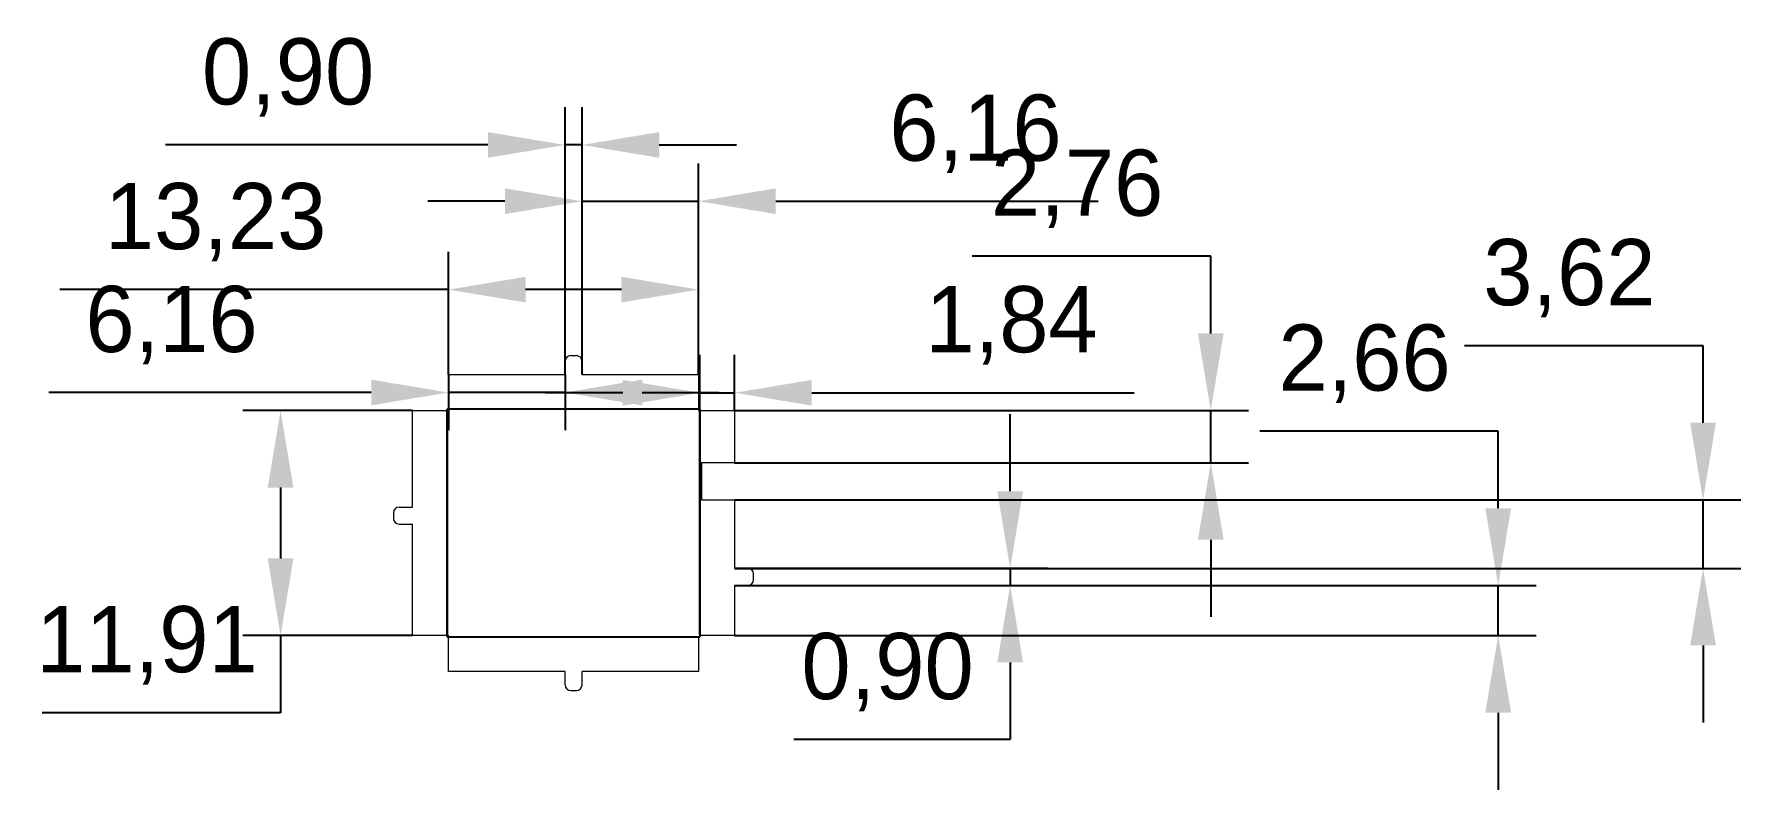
# Model space of a CAD drawing. Header units: millimetres. Extents: x 58.8 to 149, y -14.1 to 25.9.
import ezdxf

# ---------------------------------------------------------------- set-up
doc = ezdxf.new("R2010")
doc.units = ezdxf.units.MM
doc.header["$PDSIZE"] = -1
doc.linetypes.add('CENTERX2', pattern=[20.32, 12.7, -2.54, 2.54, -2.54])
doc.dimstyles.new('ISO-25', dxfattribs={"dimtxt": 2.5, "dimasz": 2.5, "dimexe": 1.25, "dimexo": 0.625, "dimtad": 1, "dimtxsty": 'Standard', "dimcen": 2.5, "dimadec": 0, "dimazin": 0, "dimtfac": 1, "dimtmove": 0, "dimatfit": 3, "dimfxl": 1, "dimarcsym": 0})

# ---------------------------------------------------------------- blocks, each defined once
blk = doc.blocks.new('*D4')
at = {"color": 0, "lineweight": -2}
for p, q in [((80.703, 7.86), (80.703, 14.348)), ((93.928, 7.86), (93.928, 14.348)), ((80.703, 12.348), (60.158, 12.348)), ((89.848, 12.348), (84.783, 12.348))]:
    blk.add_line(p, q, dxfattribs=at)
at = {"color": 0}
for points in [[(84.783, 13.028), (84.783, 11.668), (80.703, 12.348)], [(89.848, 11.668), (89.848, 13.028), (93.928, 12.348)]]:
    blk.add_solid(points, dxfattribs=at)
at = {"layer": 'Defpoints', "color": 0}
for p in [(80.703, 12.348), (80.703, 7.86), (93.928, 7.86)]:
    blk.add_point(p, dxfattribs=at)
at = {"color": 0, "insert": (68.39, 15.913), "char_height": 3.5, "attachment_point": 5}
blk.add_mtext('13,23', dxfattribs=at)
blk = doc.blocks.new('*D5')
at = {"color": 0, "lineweight": -2}
for p, q in [((78.796, 5.953), (69.824, 5.953)), ((71.824, 1.873), (71.824, -1.873)), ((78.796, -5.953), (69.824, -5.953)), ((71.824, -5.953), (71.824, -10.033)), ((71.824, -10.033), (59.216, -10.033))]:
    blk.add_line(p, q, dxfattribs=at)
at = {"color": 0}
for points in [[(72.504, 1.873), (71.144, 1.873), (71.824, 5.953)], [(71.144, -1.873), (72.504, -1.873), (71.824, -5.953)]]:
    blk.add_solid(points, dxfattribs=at)
at = {"layer": 'Defpoints', "color": 0}
for p in [(78.796, 5.953), (71.824, -5.953), (78.796, -5.953)]:
    blk.add_point(p, dxfattribs=at)
at = {"color": 0, "insert": (64.758, -6.467), "char_height": 3.5, "attachment_point": 5}
blk.add_mtext('11,91', dxfattribs=at)
blk = doc.blocks.new('*D6')
at = {"color": 0, "lineweight": -2}
for p, q in [((93.999, 5.953), (93.999, 8.892)), ((95.835, 5.953), (95.835, 8.892)), ((89.919, 6.892), (85.839, 6.892)), ((93.999, 6.892), (95.835, 6.892)), ((99.915, 6.892), (116.959, 6.892))]:
    blk.add_line(p, q, dxfattribs=at)
at = {"color": 0}
for points in [[(89.919, 6.212), (89.919, 7.572), (93.999, 6.892)], [(99.915, 7.572), (99.915, 6.212), (95.835, 6.892)]]:
    blk.add_solid(points, dxfattribs=at)
at = {"layer": 'Defpoints', "color": 0}
for p in [(95.835, 6.892), (93.999, 5.953), (95.835, 5.953)]:
    blk.add_point(p, dxfattribs=at)
at = {"color": 0, "insert": (110.477, 10.458), "char_height": 3.5, "attachment_point": 5}
blk.add_mtext('1,84', dxfattribs=at)
blk = doc.blocks.new('*D9')
at = {"color": 0, "lineweight": -2}
for p, q in [((80.703, 7.86), (80.703, 4.906)), ((86.865, 7.86), (86.865, 4.906)), ((76.623, 6.906), (59.578, 6.906)), ((86.865, 6.906), (80.703, 6.906)), ((90.945, 6.906), (95.025, 6.906))]:
    blk.add_line(p, q, dxfattribs=at)
at = {"color": 0}
for points in [[(76.623, 6.226), (76.623, 7.586), (80.703, 6.906)], [(90.945, 7.586), (90.945, 6.226), (86.865, 6.906)]]:
    blk.add_solid(points, dxfattribs=at)
at = {"layer": 'Defpoints', "color": 0}
for p in [(80.703, 7.86), (86.865, 7.86), (80.703, 6.906)]:
    blk.add_point(p, dxfattribs=at)
at = {"color": 0, "insert": (66.06, 10.472), "char_height": 3.5, "attachment_point": 5}
blk.add_mtext('6,16', dxfattribs=at)
blk = doc.blocks.new('*D10')
at = {"color": 0, "lineweight": -2}
for p, q in [((87.765, 7.86), (87.765, 19.025)), ((93.928, 7.86), (93.928, 19.025)), ((83.685, 17.025), (79.605, 17.025)), ((87.765, 17.025), (93.928, 17.025)), ((98.008, 17.025), (115.053, 17.025))]:
    blk.add_line(p, q, dxfattribs=at)
at = {"color": 0}
for points in [[(83.685, 16.345), (83.685, 17.705), (87.765, 17.025)], [(98.008, 17.705), (98.008, 16.345), (93.928, 17.025)]]:
    blk.add_solid(points, dxfattribs=at)
at = {"layer": 'Defpoints', "color": 0}
for p in [(93.928, 17.025), (87.765, 7.86), (93.928, 7.86)]:
    blk.add_point(p, dxfattribs=at)
at = {"color": 0, "insert": (108.57, 20.591), "char_height": 3.5, "attachment_point": 5}
blk.add_mtext('6,16', dxfattribs=at)
blk = doc.blocks.new('*D11')
at = {"color": 0, "lineweight": -2}
for p, q in [((86.865, 7.86), (86.865, 22)), ((87.765, 7.86), (87.765, 22)), ((82.785, 20), (65.741, 20)), ((87.765, 20), (86.865, 20)), ((91.845, 20), (95.925, 20))]:
    blk.add_line(p, q, dxfattribs=at)
at = {"color": 0}
for points in [[(82.785, 19.32), (82.785, 20.68), (86.865, 20)], [(91.845, 20.68), (91.845, 19.32), (87.765, 20)]]:
    blk.add_solid(points, dxfattribs=at)
at = {"layer": 'Defpoints', "color": 0}
for p in [(86.865, 20), (86.865, 7.86), (87.765, 7.86)]:
    blk.add_point(p, dxfattribs=at)
at = {"color": 0, "insert": (72.223, 23.566), "char_height": 3.5, "attachment_point": 5}
blk.add_mtext('0,90', dxfattribs=at)
blk = doc.blocks.new('*D12')
at = {"color": 0, "lineweight": -2}
for p, q in [((136.209, 4.865), (123.601, 4.865)), ((136.209, 0.785), (136.209, 4.865)), ((95.835, -3.295), (138.209, -3.295)), ((136.209, -5.953), (136.209, -3.295)), ((95.835, -5.953), (138.209, -5.953)), ((136.209, -10.033), (136.209, -14.113))]:
    blk.add_line(p, q, dxfattribs=at)
at = {"color": 0}
for points in [[(135.529, 0.785), (136.889, 0.785), (136.209, -3.295)], [(136.889, -10.033), (135.529, -10.033), (136.209, -5.953)]]:
    blk.add_solid(points, dxfattribs=at)
at = {"layer": 'Defpoints', "color": 0}
for p in [(95.835, -3.295), (136.209, -3.295), (95.835, -5.953)]:
    blk.add_point(p, dxfattribs=at)
at = {"color": 0, "insert": (129.143, 8.431), "char_height": 3.5, "attachment_point": 5}
blk.add_mtext('2,66', dxfattribs=at)
blk = doc.blocks.new('*D13')
at = {"color": 0, "lineweight": -2}
for p, q in [((147.041, 9.383), (134.433, 9.383)), ((147.041, 5.303), (147.041, 9.383)), ((95.835, 1.223), (149.041, 1.223)), ((147.041, -2.395), (147.041, 1.223)), ((95.835, -2.395), (149.041, -2.395)), ((147.041, -6.475), (147.041, -10.555))]:
    blk.add_line(p, q, dxfattribs=at)
at = {"color": 0}
for points in [[(146.361, 5.303), (147.721, 5.303), (147.041, 1.223)], [(147.721, -6.475), (146.361, -6.475), (147.041, -2.395)]]:
    blk.add_solid(points, dxfattribs=at)
at = {"layer": 'Defpoints', "color": 0}
for p in [(95.835, 1.223), (147.041, 1.223), (95.835, -2.395)]:
    blk.add_point(p, dxfattribs=at)
at = {"color": 0, "insert": (139.975, 12.949), "char_height": 3.5, "attachment_point": 5}
blk.add_mtext('3,62', dxfattribs=at)
blk = doc.blocks.new('*D14')
at = {"color": 0, "lineweight": -2}
for p, q in [((110.404, 1.685), (110.404, 5.766)), ((95.835, -2.394), (112.404, -2.394)), ((110.404, -2.394), (110.404, -3.295)), ((95.835, -3.295), (112.404, -3.295)), ((110.404, -7.374), (110.404, -11.454)), ((110.404, -11.454), (98.963, -11.454))]:
    blk.add_line(p, q, dxfattribs=at)
at = {"color": 0}
for points in [[(109.724, 1.685), (111.084, 1.685), (110.404, -2.394)], [(111.084, -7.374), (109.724, -7.374), (110.404, -3.295)]]:
    blk.add_solid(points, dxfattribs=at)
at = {"layer": 'Defpoints', "color": 0}
for p in [(95.835, -2.394), (95.835, -3.295), (110.404, -3.295)]:
    blk.add_point(p, dxfattribs=at)
at = {"color": 0, "insert": (103.921, -7.889), "char_height": 3.5, "attachment_point": 5}
blk.add_mtext('0,90', dxfattribs=at)
blk = doc.blocks.new('*D15')
at = {"color": 0, "lineweight": -2}
for p, q in [((121.01, 14.113), (108.403, 14.113)), ((121.01, 10.033), (121.01, 14.113)), ((95.835, 5.953), (123.01, 5.953)), ((121.01, 3.194), (121.01, 5.953)), ((95.835, 3.194), (123.01, 3.194)), ((121.01, -0.886), (121.01, -4.966))]:
    blk.add_line(p, q, dxfattribs=at)
at = {"color": 0}
for points in [[(120.33, 10.033), (121.69, 10.033), (121.01, 5.953)], [(121.69, -0.886), (120.33, -0.886), (121.01, 3.194)]]:
    blk.add_solid(points, dxfattribs=at)
at = {"layer": 'Defpoints', "color": 0}
for p in [(95.835, 5.953), (121.01, 5.953), (95.835, 3.194)]:
    blk.add_point(p, dxfattribs=at)
at = {"color": 0, "insert": (113.945, 17.679), "char_height": 3.5, "attachment_point": 5}
blk.add_mtext('2,76', dxfattribs=at)

msp = doc.modelspace()

# ---------------------------------------------------------------- linework, layer by layer
at = {"color": 7, "linetype": 'Continuous', "lineweight": 15}
for p, q in [((86.865, 8.56), (86.865, 7.86)), ((87.165, 8.86), (87.465, 8.86)), ((87.765, 8.56), (87.765, 7.86)), ((80.703, 7.86), (86.865, 7.86)), ((80.703, 5.953), (80.703, 7.86)), ((87.765, 7.86), (93.928, 7.86)), ((93.928, 7.86), (93.928, 5.953)), ((78.796, 5.953), (80.703, 5.953)), ((78.796, 0.848), (78.796, 5.953)), ((93.928, 5.953), (95.835, 5.953)), ((95.835, 5.953), (95.835, 3.194)), ((94.077, 3.194), (94.077, 1.223)), ((95.835, 3.194), (94.077, 3.194)), ((94.077, 1.223), (95.835, 1.223)), ((95.835, 1.223), (95.835, -2.394)), ((77.796, 0.548), (77.796, 0.248)), ((78.096, 0.848), (78.796, 0.848)), ((78.096, -0.052), (78.796, -0.052)), ((78.796, -5.953), (78.796, -0.052)), ((96.535, -2.394), (95.835, -2.394)), ((96.835, -2.994), (96.835, -2.694)), ((95.835, -3.295), (95.835, -5.953)), ((96.535, -3.295), (95.835, -3.295)), ((80.703, -5.953), (78.796, -5.953)), ((80.703, -7.86), (80.703, -5.953)), ((93.928, -6.024), (93.928, -7.86)), ((95.835, -5.953), (93.999, -5.953)), ((86.865, -7.86), (80.703, -7.86)), ((86.865, -8.56), (86.865, -7.86)), ((87.765, -8.56), (87.765, -7.86)), ((93.928, -7.86), (87.765, -7.86)), ((87.165, -8.86), (87.465, -8.86))]:
    msp.add_line(p, q, dxfattribs=at)
at = {"color": 7, "linetype": 'CENTERX2'}
for p, q in [((80.632, 6.024), (80.632, -6.024)), ((93.928, 6.024), (80.703, 6.024)), ((93.999, -5.871), (93.999, 6.024)), ((80.703, -6.024), (93.999, -6.024))]:
    msp.add_line(p, q, dxfattribs=at)
at = {"color": 2}
for p, q in [((93.928, 6.024), (80.632, 6.024)), ((80.632, -6.024), (80.632, 6.024)), ((93.928, 6.024), (93.999, 6.024)), ((93.999, 6.024), (93.999, -6.024)), ((80.632, -6.024), (93.999, -6.024))]:
    msp.add_line(p, q, dxfattribs=at)
msp.add_line((93.999, -5.871), (93.999, -6.024))
at = {"color": 7, "linetype": 'Continuous', "lineweight": 15}
for centre, start, end in [((87.165, 8.56), 90, 180), ((87.465, 8.56), 0, 90), ((78.096, 0.548), 90, 180), ((78.096, 0.248), 180, 270), ((96.535, -2.694), 0, 90), ((96.535, -2.994), 270, 0), ((87.165, -8.56), 180, 270), ((87.465, -8.56), 270, 0)]:
    msp.add_arc(centre, 0.3, start, end, dxfattribs=at)

# ---------------------------------------------------------------- dimensions: what is measured, and where the dimension line sits
at = {"color": 2}
for base, p1, p2, picture, middle in [((86.865, 20), (87.765, 7.86), (86.865, 7.86), '*D11', (72.223, 23.566)), ((93.928, 17.025), (87.765, 7.86), (93.928, 7.86), '*D10', (108.57, 20.591)), ((80.7027, 12.3478), (93.928, 7.8597), (80.7027, 7.8597), '*D4', (68.3903, 15.9135)), ((80.703, 6.906), (86.865, 7.86), (80.703, 7.86), '*D9', (66.06, 10.472)), ((95.835, 6.892), (93.999, 5.953), (95.835, 5.953), '*D6', (110.477, 10.458))]:
    dim = msp.add_linear_dim(base=base, p1=p1, p2=p2, dimstyle='ISO-25', override={"dimtxt": 3.5, "dimasz": 4.08, "dimexe": 2, "dimexo": 0, "dimgap": 1.524, "dimtih": 1, "dimtoh": 1, "dimzin": 0, "dimadec": 2, "dimtzin": 0}, dxfattribs=at)
    dim.commit()
    dim.dimension.update_dxf_attribs({"geometry": picture, "text_midpoint": middle})
at = {"color": 1}
for base, p1, p2, picture, middle in [((121.01, 5.953), (95.835, 3.194), (95.835, 5.953), '*D15', (113.945, 17.679)), ((147.041, 1.223), (95.835, -2.394), (95.835, 1.223), '*D13', (139.975, 12.949)), ((136.209, -3.295), (95.835, -5.953), (95.835, -3.295), '*D12', (129.143, 8.431)), ((110.404, -3.295), (95.835, -2.394), (95.835, -3.295), '*D14', (103.921, -7.889))]:
    dim = msp.add_linear_dim(base=base, p1=p1, p2=p2, angle=90, dimstyle='ISO-25', override={"dimtxt": 3.5, "dimasz": 4.08, "dimexe": 2, "dimexo": 0, "dimgap": 1.524, "dimtih": 1, "dimtoh": 1, "dimzin": 0, "dimadec": 2, "dimtzin": 0}, dxfattribs=at)
    dim.commit()
    dim.dimension.update_dxf_attribs({"geometry": picture, "text_midpoint": middle})
at = {"color": 2}
dim = msp.add_linear_dim(base=(71.824, -5.953), p1=(78.796, 5.953), p2=(78.796, -5.953), angle=90, dimstyle='ISO-25', override={"dimtxt": 3.5, "dimasz": 4.08, "dimexe": 2, "dimexo": 0, "dimgap": 1.524, "dimtih": 1, "dimtoh": 1, "dimzin": 0, "dimadec": 2, "dimtzin": 0}, dxfattribs=at)
dim.commit()
dim.dimension.update_dxf_attribs({"geometry": '*D5', "text_midpoint": (64.758, -6.467)})

doc.saveas('drawing.dxf')
